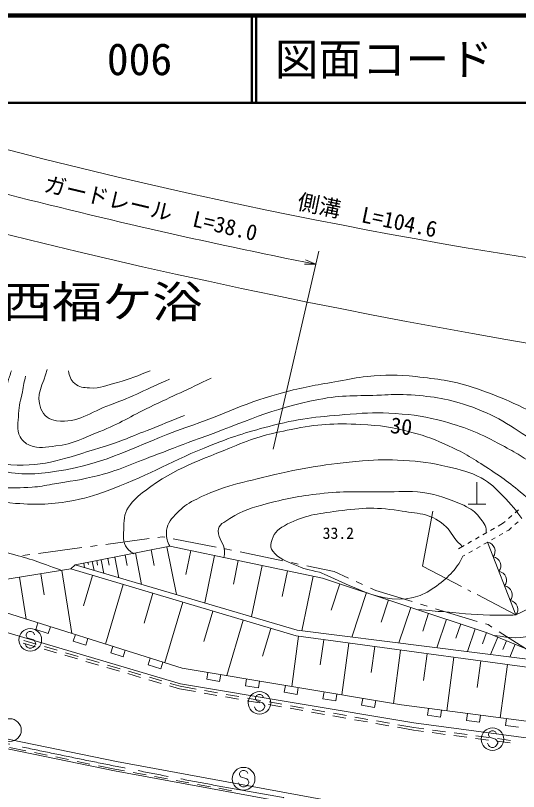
# Model space of a CAD drawing. Units: millimetres, scale not verified. Extents: x 40000 to 680000, y 20000 to 380000.
# Drawn here: x 90673 to 148316, y 291092 to 380000 of the extents above; entities that cross this region are included whole.
import ezdxf
from ezdxf.enums import TextEntityAlignment as Align

# ---------------------------------------------------------------- set-up
doc = ezdxf.new("R2010")
doc.units = ezdxf.units.MM
doc.header["$LTSCALE"] = 1000
doc.linetypes.add('CHAIN', pattern=[18.5, 12, -1.5, 3.5, -1.5])
for name, color, linetype, lineweight in [('M-BGD', 7, 'Continuous', 13), ('M-BMK', 2, 'CHAIN', 13), ('M-BMK-ROW', 30, 'Continuous', 13), ('M-STR-HTXT', 7, 'Continuous', 13), ('M-STR-STRC', 7, 'Continuous', 13), ('M-TTL', 2, 'Continuous', 140), ('M-TTL-LINE', 7, 'Continuous', 50)]:
    doc.layers.add(name, color=color, linetype=linetype, lineweight=lineweight)
doc.layers.add('M-BMK-HTXT', color=7, linetype='Continuous')
doc.layers.add('M-TTL-TXT', color=7, linetype='Continuous')
doc.styles.add('ＭＳ ゴシック', font='')
doc.styles.get('ＭＳ ゴシック').set_extended_font_data('MS Gothic')

msp = doc.modelspace()

# ---------------------------------------------------------------- linework, layer by layer
at = {"layer": 'M-BGD'}
for p, q in [((143559, 326525), (143559, 324025)), ((142559, 324025), (144559, 324025)), ((137323, 316896), (138501, 323226)), ((147937, 323025), (148313, 323354)), ((145982, 321505), (146610, 321865)), ((146610, 321865), (146808, 322037)), ((147184, 322367), (147561, 322696)), ((147904, 321667), (148280, 321997)), ((145114, 321008), (145548, 321257)), ((146956, 320910), (147193, 321046)), ((147193, 321046), (147527, 321338)), ((143379, 320014), (143813, 320263)), ((144247, 320511), (144680, 320760)), ((145221, 319917), (145654, 320165)), ((146088, 320414), (146522, 320662)), ((141449, 318909), (142077, 319269)), ((142511, 319518), (142945, 319766)), ((144353, 319420), (144787, 319668)), ((148028, 311316), (144769, 319658)), ((104417, 318417), (105129, 314813)), ((106218, 318773), (106575, 316971)), ((108020, 319129), (109104, 313647)), ((110757, 318691), (110187, 315956)), ((142617, 318426), (143051, 318674)), ((143485, 318923), (143919, 319171)), ((99468, 317439), (99670, 316416)), ((99980, 317540), (100081, 317028)), ((100491, 317641), (100799, 316084)), ((101270, 317795), (101424, 317017)), ((102048, 317949), (102516, 315580)), ((103232, 318183), (103466, 316999)), ((113492, 318122), (112361, 312691)), ((116208, 317556), (115642, 314840)), ((141946, 318042), (142183, 318178)), ((97025, 316594), (97506, 317051)), ((98487, 317245), (98588, 316733)), ((98978, 317342), (99028, 317086)), ((118923, 316990), (117701, 311123)), ((141788, 314568), (137323, 316896)), ((91142, 315661), (91908, 310833)), ((93556, 316043), (93938, 313630)), ((95969, 316426), (97115, 309200)), ((99507, 315856), (98464, 312349)), ((121857, 316379), (121246, 313446)), ((124791, 315768), (123488, 309514)), ((103013, 314813), (100983, 307987)), ((127855, 314883), (126849, 311852)), ((130887, 313877), (129198, 308792)), ((142853, 314013), (142498, 314198)), ((106426, 313797), (105411, 310385)), ((133429, 313033), (132585, 310490)), ((148028, 311316), (143562, 313643)), ((152766, 313654), (148028, 311316)), ((109838, 312782), (107778, 305856)), ((135972, 312189), (134617, 308106)), ((113301, 311752), (112271, 308289)), ((138013, 311511), (137335, 309470)), ((93238, 310416), (92998, 309653)), ((116764, 310722), (114876, 304374)), ((140054, 310833), (138966, 307556)), ((141693, 310289), (141149, 308651)), ((92998, 309653), (94430, 309204)), ((94430, 309204), (94669, 309967)), ((119938, 309778), (118994, 306604)), ((143332, 309745), (142458, 307114)), ((97532, 309070), (97292, 308306)), ((98724, 307857), (98963, 308621)), ((123120, 308874), (122342, 303123)), ((144647, 309308), (144210, 307993)), ((145930, 308783), (145101, 306780)), ((91539, 308096), (92979, 307676)), ((91612, 308388), (93051, 307967)), ((94011, 307687), (95451, 307266)), ((97292, 308306), (98724, 307857)), ((101825, 307723), (101586, 306960)), ((125996, 308485), (125606, 305609)), ((128871, 308095), (128068, 302164)), ((131837, 307694), (131435, 304728)), ((146932, 308369), (146517, 307367)), ((147933, 307955), (147331, 306498)), ((93939, 307395), (95379, 306975)), ((96411, 306986), (97851, 306565)), ((101586, 306960), (103017, 306511)), ((103017, 306511), (103257, 307274)), ((134803, 307292), (133974, 301174)), ((137862, 306878), (137448, 303819)), ((96339, 306695), (97778, 306274)), ((98738, 305994), (100178, 305573)), ((98811, 306285), (100251, 305864)), ((106119, 306377), (105880, 305613)), ((107311, 305164), (107551, 305928)), ((140921, 306464), (140092, 300342)), ((143982, 306050), (143567, 302989)), ((101138, 305293), (102578, 304872)), ((101210, 305584), (102650, 305164)), ((105880, 305613), (107311, 305164)), ((147043, 305635), (146218, 299542)), ((103538, 304592), (104978, 304171)), ((103610, 304883), (105050, 304463)), ((106010, 304182), (107450, 303762)), ((112722, 304735), (112590, 303946)), ((114069, 303698), (114202, 304487)), ((105938, 303891), (107377, 303470)), ((108337, 303190), (109461, 302862)), ((108410, 303481), (109529, 303155)), ((112590, 303946), (114069, 303698)), ((117160, 303991), (117028, 303202)), ((117028, 303202), (118507, 302954)), ((118507, 302954), (118640, 303743)), ((121598, 303248), (121466, 302459)), ((109461, 302862), (111301, 302537)), ((109529, 303155), (111358, 302831)), ((112286, 302363), (113763, 302102)), ((112343, 302657), (113820, 302397)), ((121466, 302459), (122946, 302211)), ((122946, 302211), (123078, 303000)), ((126037, 302504), (125904, 301715)), ((114747, 301928), (116225, 301667)), ((114805, 302223), (116282, 301962)), ((117209, 301493), (118687, 301232)), ((117267, 301788), (118744, 301527)), ((125904, 301715), (127384, 301467)), ((127384, 301467), (127516, 302256)), ((130475, 301761), (130343, 300972)), ((131822, 300724), (131954, 301513)), ((119671, 301058), (121148, 300797)), ((119728, 301353), (121206, 301092)), ((122133, 300623), (123610, 300362)), ((122190, 300918), (123667, 300657)), ((130343, 300972), (131822, 300724)), ((138010, 300614), (137906, 299820)), ((124595, 300188), (126072, 299927)), ((124652, 300483), (126129, 300222)), ((127057, 299753), (128534, 299492)), ((127114, 300048), (128591, 299787)), ((137906, 299820), (139394, 299626)), ((139394, 299626), (139497, 300420)), ((142472, 300031), (142369, 299238)), ((143856, 299044), (143960, 299837)), ((129519, 299319), (130996, 299058)), ((129576, 299613), (131053, 299352)), ((131981, 298884), (133458, 298623)), ((132038, 299178), (133515, 298917)), ((134500, 298743), (136329, 298420)), ((142369, 299238), (143856, 299044)), ((146934, 299449), (146831, 298655)), ((134443, 298449), (136283, 298124)), ((136283, 298124), (137435, 297970)), ((136329, 298420), (137477, 298267)), ((138469, 298135), (139956, 297937)), ((146831, 298655), (148318, 298461)), ((138426, 297838), (139913, 297640)), ((140904, 297508), (142391, 297311)), ((140947, 297805), (142434, 297607)), ((143382, 297179), (144869, 296981)), ((143425, 297476), (144912, 297278)), ((145903, 297146), (147390, 296948)), ((89972, 296145), (91859, 295756)), ((145860, 296849), (147347, 296651)), ((92838, 295553), (94307, 295250)), ((95286, 295047), (96755, 294744)), ((97734, 294541), (99203, 294238)), ((100183, 294035), (102069, 293646)), ((102069, 293646), (103174, 293443)), ((104157, 293262), (105633, 292991)), ((106616, 292810), (108092, 292539)), ((109075, 292358), (110550, 292087)), ((111534, 291906), (113009, 291635)), ((113993, 291454), (115468, 291183))]:
    msp.add_line(p, q, dxfattribs=at)
for points in [[(97506, 317051), (108345, 319194), (125861, 315545), (144713, 309286), (153275, 305746)], [(78479, 317415), (87753, 315123), (97025, 316594), (122854, 308910), (157198, 304260), (162930, 301938), (169389, 296518)], [(153275, 305746), (122952, 309582), (97506, 317051)], [(77942, 314499), (86709, 312464), (109785, 305227), (134891, 301021), (169389, 296518)], [(172075, 294174), (136329, 298947), (109563, 303437), (77645, 312879)], [(73564, 300756), (90163, 297028), (102242, 294532), (127541, 289882), (155837, 285594), (168993, 283925), (199562, 280835), (227478, 278968), (253703, 278037), (267948, 277865), (287186, 278005), (313930, 278918), (343196, 280534), (378298, 283217), (417698, 287202), (456899, 291519), (475782, 293337), (496774, 295187), (522235, 297190), (539996, 298431), (555299, 299079), (563797, 299249)], [(563821, 298150), (555333, 297979), (540058, 297333), (522317, 296093), (496865, 294091), (475883, 292242), (457011, 290425), (417814, 286108), (378395, 282121), (343268, 279436), (313979, 277819), (287208, 276905), (267946, 276765), (253677, 276937), (227421, 277869), (199470, 279739), (168868, 282832), (155685, 284505), (127359, 288797), (102031, 293452), (89931, 295953), (73313, 299685)]]:
    msp.add_lwpolyline(points, dxfattribs=at)
for centre in [(144580, 318623), (145232, 316954), (145884, 315286), (146536, 313617), (147188, 311949)]:
    msp.add_arc(centre, 1052, 322.99516, 79.68625, dxfattribs=at)
for points, knots in [([(87248, 340403), (87218, 340332), (87188, 340261), (87157, 340188), (86727, 339173), (86469, 338610), (85970, 337627), (84819, 335356), (83439, 334462), (82560, 332072), (82198, 331088), (81453, 330436), (81875, 329476), (82635, 327742), (84051, 327315), (85835, 326680), (88333, 325792), (89937, 325799), (92584, 325957), (93487, 326011), (93983, 326147), (94875, 326300), (96974, 326662), (98175, 326767), (100234, 327311), (102932, 328024), (104337, 328765), (106952, 329737), (108825, 330434), (109857, 330869), (111738, 331544), (117021, 333439), (119891, 334918), (125398, 336004), (128169, 336550), (129789, 336382), (132611, 336507), (133742, 336557), (134380, 336631), (135510, 336556), (138268, 336373), (139853, 336183), (142475, 335313), (145748, 334228), (147367, 333022), (150241, 331119), (150617, 330870), (150755, 330792), (151195, 330472)], [0, 0, 0, 0, 1, 1, 1, 2, 2, 2, 3, 3, 3, 4, 4, 4, 5, 5, 5, 6, 6, 6, 7, 7, 7, 8, 8, 8, 9, 9, 9, 10, 10, 10, 11, 11, 11, 12, 12, 12, 13, 13, 13, 14, 14, 14, 15, 15, 15, 16, 16, 16, 16]), ([(88329, 339991), (88309, 339948), (88288, 339903), (88267, 339859), (87772, 338803), (87430, 338242), (86947, 337181), (86039, 335189), (85253, 334166), (84699, 332049), (84537, 331430), (84316, 331052), (84460, 330428), (84609, 329778), (84862, 329418), (85366, 328980), (86470, 328019), (87509, 328165), (88939, 327849), (91386, 327308), (92876, 327414), (95356, 327778), (101406, 328666), (104412, 330777), (110187, 332785), (114691, 334351), (117068, 335691), (121682, 336893), (123998, 337496), (125331, 337687), (127686, 338110), (128974, 338342), (129692, 338522), (130996, 338634), (133152, 338820), (134387, 338873), (136537, 338625), (139088, 338330), (140562, 338225), (143000, 337417), (146419, 336285), (148285, 335438), (151428, 333680), (155932, 331161), (157412, 329537), (161769, 325457)], [0, 0, 0, 0, 1, 1, 1, 2, 2, 2, 3, 3, 3, 4, 4, 4, 5, 5, 5, 6, 6, 6, 7, 7, 7, 8, 8, 8, 9, 9, 9, 10, 10, 10, 11, 11, 11, 12, 12, 12, 13, 13, 13, 14, 14, 14, 15, 15, 15, 15]), ([(90204, 339279), (90069, 338866), (89926, 338438), (89774, 337990), (89178, 336242), (88647, 335333), (88080, 333575), (87685, 332353), (87223, 331603), (87476, 330343), (87586, 329795), (87840, 329507), (88274, 329154), (88865, 328674), (89358, 328564), (90119, 328522), (94171, 328296), (96438, 329296), (100328, 330452), (102496, 331097), (103649, 331648), (105758, 332465), (107436, 333116), (108361, 333516), (110033, 334181)], [0, 0, 0, 0, 1, 1, 1, 2, 2, 2, 3, 3, 3, 4, 4, 4, 5, 5, 5, 6, 6, 6, 7, 7, 7, 8, 8, 8, 8]), ([(94282, 339438), (93878, 337712), (92892, 336582), (93591, 334953), (93940, 334140), (94505, 333676), (95383, 333568), (97880, 333262), (99185, 334563), (101556, 335404), (104265, 336364), (105668, 337194), (108309, 338332)], [0, 0, 0, 0, 1, 1, 1, 2, 2, 2, 3, 3, 3, 4, 4, 4, 4]), ([(106099, 339290), (104646, 338749), (103862, 338338), (102357, 337961), (101119, 337650), (100425, 337248), (99151, 337331), (98466, 337376), (97983, 337374), (97462, 337822), (96978, 338239), (96840, 338665), (96759, 339298)], [0, 0, 0, 0, 1, 1, 1, 2, 2, 2, 3, 3, 3, 4, 4, 4, 4]), ([(91808, 338669), (91698, 338125), (91589, 337557), (91458, 336865), (91273, 335896), (91043, 335363), (91032, 334376), (91021, 333336), (90694, 332615), (91224, 331719), (91509, 331237), (91770, 330968), (92290, 330762), (93387, 330330), (94134, 330556), (95307, 330678), (97364, 330891), (98407, 331587), (100333, 332339), (102651, 333245), (103813, 334063), (106058, 335136), (108797, 336445), (110356, 337127), (113090, 338448)], [0, 0, 0, 0, 1, 1, 1, 2, 2, 2, 3, 3, 3, 4, 4, 4, 5, 5, 5, 6, 6, 6, 7, 7, 7, 8, 8, 8, 8]), ([(150740, 328098), (148794, 329441), (148156, 329832), (146402, 330772), (143959, 332080), (142512, 332734), (139840, 333469), (137677, 334065), (136409, 334241), (134171, 334391), (132168, 334526), (131033, 334492), (129033, 334323), (125576, 334032), (123603, 333917), (120243, 333058), (117407, 332333), (115827, 331852), (113107, 330773), (108615, 328992), (106297, 327518), (101790, 325773), (100111, 325123), (99145, 324779), (97375, 324446), (94800, 323963), (93290, 323920), (90677, 324106), (86996, 324368), (84805, 324617), (81457, 326168), (80819, 326463), (80225, 326687), (79723, 326990)], [0, 0, 0, 0, 1, 1, 1, 2, 2, 2, 3, 3, 3, 4, 4, 4, 5, 5, 5, 6, 6, 6, 7, 7, 7, 8, 8, 8, 9, 9, 9, 10, 10, 10, 11, 11, 11, 11]), ([(149640, 324514), (147465, 326281), (146822, 326825), (144867, 328094), (143174, 329194), (142221, 329828), (140388, 330674), (138766, 331423), (137817, 331781), (136090, 332234), (133851, 332820), (132547, 333047), (130235, 333147), (127115, 333282), (125320, 333200), (122261, 332571), (119753, 332055), (118321, 331746), (115963, 330745), (111773, 328965), (109161, 328297), (105526, 325556), (104694, 324927), (104211, 324541), (103632, 323673), (103054, 322808), (103110, 322108), (103072, 321068), (103038, 320138), (102981, 319390), (103666, 318760), (103877, 318566), (103996, 318454), (104266, 318340)], [0, 0, 0, 0, 1, 1, 1, 2, 2, 2, 3, 3, 3, 4, 4, 4, 5, 5, 5, 6, 6, 6, 7, 7, 7, 8, 8, 8, 9, 9, 9, 10, 10, 10, 11, 11, 11, 11]), ([(108355, 319187), (108070, 319758), (107957, 320106), (107959, 320726), (107963, 321628), (108367, 322139), (108985, 322795), (109628, 323477), (110025, 323863), (110854, 324302), (114042, 325992), (116112, 326370), (119620, 327215), (123786, 328218), (126181, 328579), (130447, 328976), (132261, 329145), (133290, 329109), (135110, 329028), (137125, 328939), (138260, 328764), (140222, 328293), (141749, 327926), (142649, 327755), (144036, 327019), (145155, 326426), (145649, 325858), (146536, 324955), (147461, 324015), (148115, 323218), (148693, 322358)], [0, 0, 0, 0, 1, 1, 1, 2, 2, 2, 3, 3, 3, 4, 4, 4, 5, 5, 5, 6, 6, 6, 7, 7, 7, 8, 8, 8, 9, 9, 9, 10, 10, 10, 10]), ([(142054, 323883), (140026, 324725), (139266, 325061), (137371, 325344), (135621, 325606), (134611, 325417), (132842, 325409), (130181, 325396), (128679, 325527), (126031, 325255), (123462, 324992), (122023, 324736), (119527, 324073), (117787, 323612), (116751, 323352), (115251, 322357), (114612, 321934), (113890, 321708), (113893, 320941), (113896, 319993), (114612, 319572), (114612, 318624), (114612, 318330), (114621, 318196), (114560, 317872)], [0, 0, 0, 0, 1, 1, 1, 2, 2, 2, 3, 3, 3, 4, 4, 4, 5, 5, 5, 6, 6, 6, 7, 7, 7, 8, 8, 8, 8]), ([(141878, 319155), (141814, 319240), (141792, 319265), (141732, 319331), (141608, 319469), (141504, 319511), (141380, 319649), (140709, 320399), (140522, 320997), (139757, 321651), (138148, 323029), (136672, 322931), (134582, 323273), (131714, 323741), (130024, 323546), (127144, 323163), (124867, 322860), (123502, 322652), (121490, 321543), (120656, 321083), (120197, 320560), (119972, 319635), (119876, 319241), (119897, 318928), (120152, 318615), (120886, 317712), (121624, 317524), (122688, 317052), (123743, 316584), (124222, 316487), (125526, 316224)], [0, 0, 0, 0, 1, 1, 1, 2, 2, 2, 3, 3, 3, 4, 4, 4, 5, 5, 5, 6, 6, 6, 7, 7, 7, 8, 8, 8, 9, 9, 9, 10, 10, 10, 10]), ([(142054, 323883), (142897, 323405), (143319, 323209), (143846, 322499), (144253, 321952), (144624, 321578), (144618, 320934), (144618, 320857), (144610, 320783), (144597, 320712)], [0, 0, 0, 0, 1, 1, 1, 2, 2, 2, 3, 3, 3, 3]), ([(78347, 321128), (80746, 320658), (82542, 320061), (85340, 319428), (87224, 319001), (88296, 318830), (90162, 318329), (92467, 317710), (93247, 317409), (95969, 316426)], [0, 0, 0, 0, 1, 1, 1, 2, 2, 2, 3, 3, 3, 3]), ([(125526, 316224), (130095, 314258), (134415, 311435), (138623, 314427), (140186, 315538), (141104, 316397), (141946, 318042)], [0, 0, 0, 0, 1, 1, 1, 2, 2, 2, 2]), ([(145510, 308957), (147496, 308743), (148642, 308379), (150294, 309261), (150979, 309626), (151428, 309810), (151908, 310419), (152361, 310995), (152467, 311375), (152660, 312136)], [0, 0, 0, 0, 1, 1, 1, 2, 2, 2, 3, 3, 3, 3]), ([(148028, 311316), (146989, 311275), (146696, 311283), (145842, 311286), (143542, 311293), (142257, 311476), (139965, 311664), (138671, 311770), (138255, 311805), (136656, 311962)], [0, 0, 0, 0, 1, 1, 1, 2, 2, 2, 3, 3, 3, 3])]:
    msp.add_open_spline(points, degree=3, knots=knots, dxfattribs=at)
at = {"layer": 'M-BMK'}
msp.add_arc((271265, 1142911), 865602, 256.78872, 271.72199, dxfattribs=at)
at = {"layer": 'M-BMK-ROW'}
for p, q in [((101038, 319408), (105993, 320075)), ((106984, 320209), (107473, 320275)), ((107473, 320275), (107774, 320217)), ((99254, 319168), (100047, 319275)), ((108756, 320029), (113667, 319087)), ((93307, 318368), (98263, 319035)), ((114649, 318898), (114688, 318891)), ((114688, 318891), (115432, 318736)), ((116411, 318532), (121306, 317514)), ((91524, 318128), (92316, 318234)), ((122285, 317310), (123069, 317147)), ((124048, 316943), (127208, 316285)), ((127208, 316285), (128820, 315550)), ((129730, 315135), (130458, 314803)), ((131368, 314388), (131980, 314109)), ((131980, 314109), (136120, 312851)), ((137077, 312560), (137842, 312327)), ((138799, 312037), (143583, 310583)), ((144540, 310292), (144825, 310206)), ((144825, 310206), (145249, 309937)), ((146093, 309401), (149667, 307134))]:
    msp.add_line(p, q, dxfattribs=at)
at = {"layer": 'M-STR-HTXT'}
for p, q in [((120216, 330304), (125420, 353000)), ((125077, 351506), (123802, 351503)), ((125077, 351506), (123899, 351993))]:
    msp.add_line(p, q, dxfattribs=at)
for centre, radius, start, end in [((249788, 984851), 640534, 255.40081, 263.7204), ((248945, 979949), 640534, 255.40081, 258.84976), ((289574, 1163239), 832675, 255.88187, 272.86392)]:
    msp.add_arc(centre, radius, start, end, dxfattribs=at)
at = {"layer": 'M-STR-STRC'}
for p, q in [((92247, 309408), (92011, 309290)), ((92483, 309408), (92247, 309408)), ((92720, 309290), (92483, 309408)), ((92011, 309290), (91892, 309053)), ((91892, 309053), (91892, 308935)), ((91892, 308935), (92011, 308699)), ((92011, 308699), (92720, 308463)), ((92838, 309053), (92720, 309290)), ((91892, 307753), (91774, 307990)), ((92011, 307635), (91892, 307753)), ((92247, 307517), (92011, 307635)), ((92720, 307635), (92483, 307517)), ((92720, 308463), (92838, 308344)), ((92838, 307753), (92720, 307635)), ((92838, 308344), (92956, 308108)), ((92956, 307990), (92838, 307753)), ((92956, 308108), (92956, 307990)), ((92483, 307517), (92247, 307517)), ((118282, 302076), (118164, 301840)), ((118164, 301840), (118164, 301721)), ((118164, 301721), (118282, 301485)), ((118518, 302194), (118282, 302076)), ((118282, 301485), (118991, 301249)), ((118754, 302194), (118518, 302194)), ((118991, 302076), (118754, 302194)), ((119109, 301840), (118991, 302076)), ((118164, 300540), (118045, 300776)), ((118282, 300421), (118164, 300540)), ((118991, 301249), (119109, 301131)), ((119109, 300540), (118991, 300421)), ((119109, 301131), (119227, 300894)), ((119227, 300776), (119109, 300540)), ((119227, 300894), (119227, 300776)), ((118518, 300303), (118282, 300421)), ((118754, 300303), (118518, 300303)), ((118991, 300421), (118754, 300303)), ((144988, 297918), (144870, 297682)), ((145224, 298036), (144988, 297918)), ((145461, 298036), (145224, 298036)), ((145697, 297918), (145461, 298036)), ((145815, 297682), (145697, 297918)), ((144870, 297682), (144870, 297564)), ((144870, 297564), (144988, 297327)), ((144988, 297327), (145697, 297091)), ((145697, 297091), (145815, 296973)), ((145815, 296973), (145934, 296736)), ((144870, 296382), (144752, 296618)), ((144988, 296264), (144870, 296382)), ((145224, 296146), (144988, 296264)), ((145461, 296146), (145224, 296146)), ((145697, 296264), (145461, 296146)), ((145815, 296382), (145697, 296264)), ((145934, 296618), (145815, 296382)), ((145934, 296736), (145934, 296618)), ((116694, 293499), (116458, 293380)), ((116931, 293499), (116694, 293499)), ((117167, 293380), (116931, 293499)), ((116458, 293380), (116340, 293144)), ((116340, 293144), (116340, 293026)), ((116340, 293026), (116458, 292789)), ((116458, 292789), (117167, 292553)), ((117285, 293144), (117167, 293380)), ((117167, 292553), (117285, 292435)), ((116340, 291844), (116222, 292080)), ((116458, 291726), (116340, 291844)), ((116694, 291608), (116458, 291726)), ((117167, 291726), (116931, 291608)), ((117285, 291844), (117167, 291726)), ((117285, 292435), (117403, 292199)), ((117403, 292080), (117285, 291844)), ((117403, 292199), (117403, 292080)), ((116931, 291608), (116694, 291608))]:
    msp.add_line(p, q, dxfattribs=at)
for centre in [(92365, 308463), (118636, 301249), (90031, 298126), (145343, 297091), (116813, 292553)]:
    msp.add_circle(centre, 1300, dxfattribs=at)
at = {"layer": 'M-TTL'}
msp.add_line((680000, 380000), (40000, 380000), dxfattribs=at)
at = {"layer": 'M-TTL-LINE'}
for p, q in [((117750, 380000), (117750, 370000)), ((118250, 380000), (118250, 370000)), ((40000, 370000), (680000, 370000))]:
    msp.add_line(p, q, dxfattribs=at)

# ---------------------------------------------------------------- texts
at = {"layer": 'M-BGD', "style": 'ＭＳ ゴシック'}
msp.add_text('30', height=1833, rotation=352.961, dxfattribs=at).set_placement((133475, 331637), align=Align.BOTTOM_LEFT)
msp.add_text('33.2', height=1320, dxfattribs=at).set_placement((125874, 319638), align=Align.BOTTOM_LEFT)
at = {"layer": 'M-BMK-HTXT', "style": 'ＭＳ ゴシック', "width": 1.15}
msp.add_text('字西福ケ浴', height=3666, dxfattribs=at).set_placement((97741, 344268), align=Align.BOTTOM_CENTER)
at = {"layer": 'M-STR-HTXT', "style": 'ＭＳ ゴシック'}
for s, rotation, p in [('ガードレール\u3000L=38.0', 346.716, (105849, 356480)), ('側溝\u3000L=104.6', 348.285, (130696, 355671))]:
    msp.add_text(s, height=1833, rotation=rotation, dxfattribs=at).set_placement(p, align=Align.BOTTOM_CENTER)
at = {"layer": 'M-TTL-TXT', "style": 'ＭＳ ゴシック'}
for s, p in [('図面コード', (120380, 375000)), ('006', (101142, 375000))]:
    msp.add_text(s, height=3666, dxfattribs=at).set_placement(p, align=Align.MIDDLE_LEFT)

doc.saveas('drawing.dxf')
